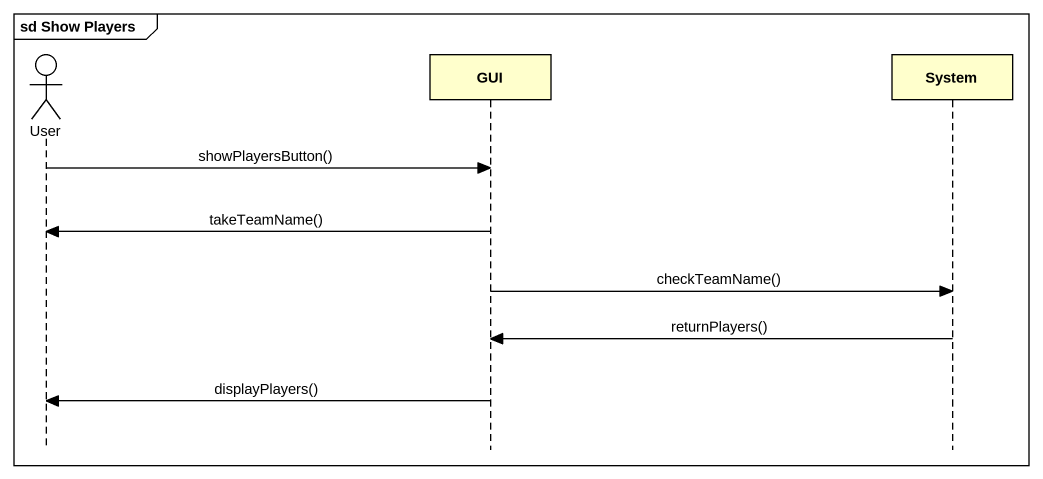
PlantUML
@startuml
mainframe sd Show Players
hide footbox
actor User
participant GUI
participant System

User -> GUI : showPlayersButton()
GUI -> User : takeTeamName()
GUI -> System : checkTeamName()
System -> GUI : returnPlayers()
GUI -> User : displayPlayers()
@enduml
